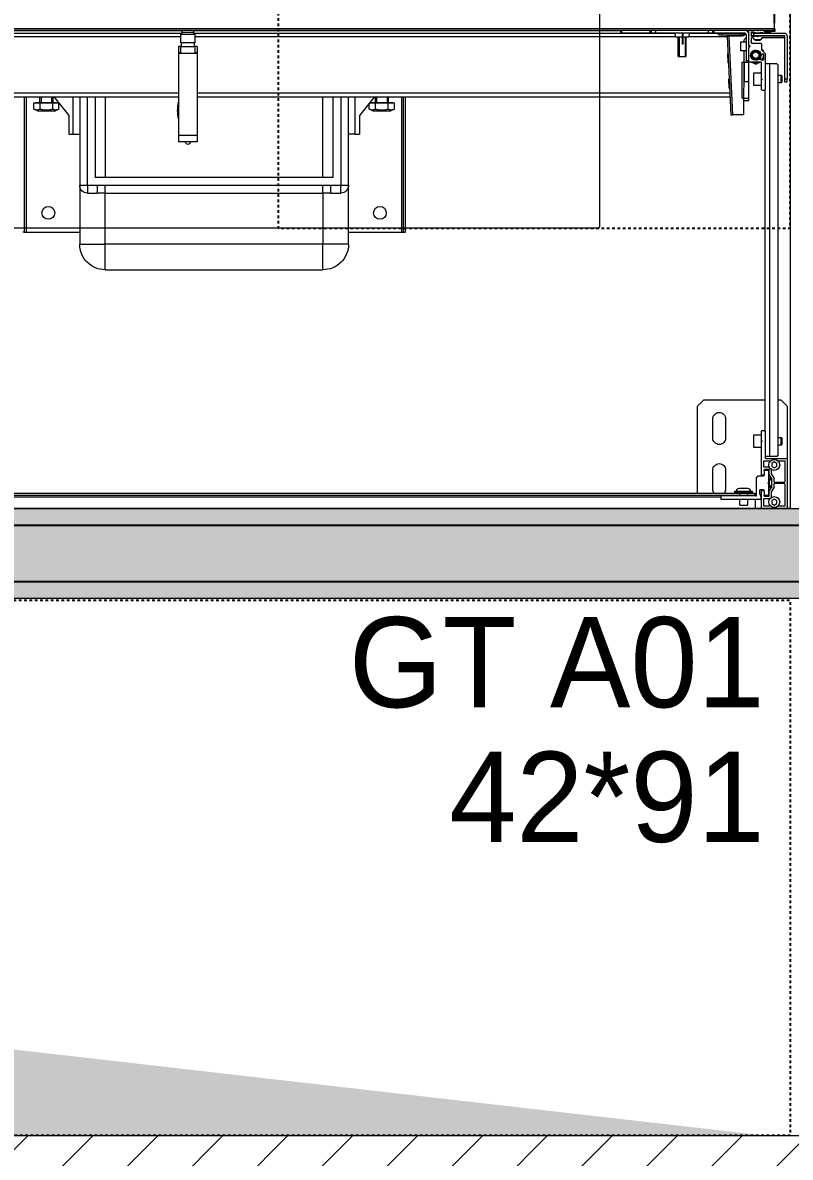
# Model space of a CAD drawing. Header units: centimetres. Extents: x 1724 to 19617, y -6503 to 8072.
# Drawn here: x 3767.7 to 3827.6, y -3304.9 to -3216.2 of the extents above; entities that cross this region are included whole.
import ezdxf

# ---------------------------------------------------------------- set-up
doc = ezdxf.new("R2010")
doc.units = ezdxf.units.CM
for name, pattern in [('ISO-03', [1.5, 0.6, -0.9]), ('Style de ligne -1', [0.41664, 0.20828, -0.20836]), ('VW-01', [0.41656, 0.20828, -0.20828])]:
    doc.linetypes.add(name, pattern=pattern)
for name, color, linetype in [('B aménagement intérieur', 252, 'Continuous'), ('B Général', 252, 'Continuous'), ('C ANNOTATIONS-prestations', 252, 'Continuous'), ('C ANNOTATIONS-textes-numérotation gaine', 252, 'ISO-03'), ('F REMPLISSAGE-vert clair', 252, 'Continuous'), ('F REMPLISSAGE-vert foncé', 252, 'Continuous')]:
    doc.layers.add(name, color=color, linetype=linetype)
for name, color, linetype, lineweight in [('B GÈnÈral', 7, 'Continuous', 5), ('F REMPLISSAGE-vert clair-1', 7, 'Continuous', 5), ('F REMPLISSAGE-vert foncÈ', 7, 'Continuous', 5)]:
    doc.layers.add(name, color=color, linetype=linetype, lineweight=lineweight)
doc.styles.add('Eurostile', font='Eurosti.TTF')

# ---------------------------------------------------------------- blocks, each defined once
blk = doc.blocks.new('200_wc-2')
at = {"layer": 'B Général', "color": 7, "linetype": 'Continuous', "lineweight": 5}
for p, q in [((-25, -20.1), (-25, 0)), ((-24.9, 0.1), (24.9, 0.1)), ((25, -20.1), (25, 0)), ((-19.5, -44.2), (-19.5, -21.9)), ((19.5, -44.2), (19.5, -21.9))]:
    blk.add_line(p, q, dxfattribs=at)
at = {"layer": 'B Général', "color": 7, "linetype": 'Continuous', "lineweight": 5, "flags": 128}
blk.add_lwpolyline([(-25, -20.1), (-24.9, -20.6), (-24.75, -20.9), (-24.55, -21.2), (-24.3, -21.45), (-23.9, -21.7), (-23.4, -21.85), (-23.15, -21.9), (23.25, -21.9), (23.55, -21.85), (23.9, -21.7), (24.2, -21.5), (24.45, -21.3), (24.65, -21.05), (24.8, -20.75), (24.9, -20.5), (24.95, -20.3), (25, -20.1)], dxfattribs=at)
for points in [[(-19.5, -44.199), (-19.5, -44.2, 0.036537), (-19.11, -49.53, 0.035337), (-17.941, -54.747), (-17.94, -54.75, 0.041299), (-16.221, -59.088), (-16.22, -59.09), (-16.217, -59.097, 0.041783), (-13.79, -63.08, 0.053503), (-10.774, -66.396), (-10.77, -66.4, 0.054816), (-7.122, -69.019), (-7.12, -69.02, 0.063755), (-3.68, -70.42), (-3.678, -70.421, 0.064897), (0, -70.9)], [(0, -70.9, 0.064897), (3.678, -70.421), (3.68, -70.42, 0.063726), (7.12, -69.02), (7.122, -69.019, 0.054816), (10.77, -66.4), (10.774, -66.396, 0.053503), (13.79, -63.08, 0.041783), (16.217, -59.097), (16.22, -59.09), (16.221, -59.088, 0.041299), (17.94, -54.75), (17.941, -54.747, 0.035337), (19.11, -49.53, 0.036556), (19.5, -44.2)]]:
    blk.add_lwpolyline(points, format="xyb", dxfattribs=at)
at = {"layer": 'B Général', "color": 7, "linetype": 'Continuous', "lineweight": 5}
for centre, start, end in [((-24.9, 0), 90, 180), ((24.9, 0), 0, 90)]:
    blk.add_arc(centre, 0.1, start, end, dxfattribs=at)
blk = doc.blocks.new('Groupe-44-1')
at = {"layer": 'B Général', "color": 154, "linetype": 'Style de ligne -1', "true_color": 0x0053a6, "flags": 128}
blk.add_lwpolyline([(-35.4, 7.6), (35.6, 7.6), (35.6, -32.4), (-35.4, -32.4)], close=True, dxfattribs=at)
at = {"layer": 'B Général', "xscale": -1, "rotation": 270}
blk.add_blockref('200_wc-2', (35.5, 7.5), dxfattribs=at)
blk = doc.blocks.new('WC-plan-PMR')
at = {"layer": 'B Général', "color": 7}
blk.add_blockref('Groupe-44-1', (0, 0), dxfattribs=at)
blk = doc.blocks.new('Groupe-49-1')
at = {"layer": 'B GÈnÈral', "linetype": 'Continuous', "lineweight": 0, "true_color": 0xc0dcc0}
blk.add_hatch(color=9, dxfattribs=at).paths.add_polyline_path([(4539.665, 4691.138), (4539.665, 4686.738), (4540.965, 4685.438), (4641.965, 4685.438), (4641.965, 4692.438), (4540.965, 4692.438)])
at = {"layer": 'B Général', "color": 98, "linetype": 'Continuous', "lineweight": 13, "true_color": 0x004400}
for p, q in [((4540.965, 4692.438), (4641.965, 4692.438)), ((4540.965, 4685.438), (4641.965, 4685.438))]:
    blk.add_line(p, q, dxfattribs=at)
at = {"layer": 'F REMPLISSAGE-vert clair'}
for p, q in [((4539.665, 4691.138), (4641.965, 4691.138)), ((4539.665, 4686.738), (4641.965, 4686.738))]:
    blk.add_line(p, q, dxfattribs=at)
at = {"layer": 'F REMPLISSAGE-vert clair-1', "color": 9, "linetype": 'Continuous', "true_color": 0xc0dcc0}
blk.add_solid([(4641.965, 4691.138), (4539.665, 4691.138), (4641.965, 4686.738), (4539.665, 4686.738)], dxfattribs=at)
at = {"layer": 'F REMPLISSAGE-vert foncÈ', "color": 54, "linetype": 'Continuous', "true_color": 0x99aa00}
for points in [[(4641.965, 4692.438), (4540.965, 4692.438), (4641.965, 4691.138), (4539.665, 4691.138)], [(4641.965, 4686.738), (4539.665, 4686.738), (4641.965, 4685.438), (4540.965, 4685.438)]]:
    blk.add_solid(points, dxfattribs=at)
at = {"layer": 'F REMPLISSAGE-vert foncé', "color": 98, "linetype": 'Continuous', "lineweight": 13, "true_color": 0x004400}
for p, q in [((4540.965, 4692.438), (4641.965, 4692.438)), ((4540.965, 4685.438), (4641.965, 4685.438))]:
    blk.add_line(p, q, dxfattribs=at)
at = {"layer": 'F REMPLISSAGE-vert foncé'}
for p, q in [((4539.665, 4691.138), (4641.965, 4691.138)), ((4539.665, 4686.738), (4641.965, 4686.738))]:
    blk.add_line(p, q, dxfattribs=at)
at = {"layer": 'B Général', "color": 7, "xscale": -1, "rotation": 90}
blk.add_blockref('WC-plan-PMR', (4599.563, 4749.938), dxfattribs=at)
blk = doc.blocks.new('G 100_80')
at = {"layer": 'B GÈnÈral', "color": 254, "linetype": 'Continuous', "true_color": 0xd6d6d6}
blk.add_solid([(-30.884, 32.2), (2.5, 43), (-39.5, -43), (-39.5, 43)], dxfattribs=at)
at = {"layer": 'B Général', "color": 7, "linetype": 'Continuous', "lineweight": 5, "flags": 128}
blk.add_lwpolyline([(9.5, -45), (9.5, 45), (48.52, 45), (48.52, -45)], close=True, dxfattribs=at)
at = {"layer": 'C ANNOTATIONS-prestations', "lineweight": 5}
for p, q in [((46.87, 43.75), (46.87, -43.75)), ((46.97, -43.75), (46.97, 43.75)), ((9.5, 42.25), (9.5, -42.25)), ((10.55, 41.05), (10.55, -41.05)), ((10.7, 41), (10.7, -41)), ((41.65, 2.775), (41.65, 40.287)), ((41.95, 2.775), (41.95, 40.274)), ((10.4, 39.6), (10.4, -39.6)), ((46.35, 2.6), (46.35, 36.034)), ((46.65, 35.974), (46.65, 2.5)), ((46.85, 31.75), (46.85, 2.433)), ((31.1, 14.8), (31.1, 14.95)), ((31.1, 14.8), (41.65, 14.8)), ((31.1, 14.8), (31.1, 14.65)), ((31.1, 14.65), (31.1, 10.5)), ((31.1, 14.65), (41.65, 14.65)), ((40.56, 13.8), (40.704, 14.082)), ((40.56, 13.8), (40.56, 12.4)), ((40.704, 14.082), (41.2, 14.082)), ((40.704, 13.591), (41.2, 13.591)), ((41.2, 14.082), (41.2, 13.836)), ((41.2, 13.95), (41.22, 13.95)), ((41.2, 13.836), (41.2, 13.591)), ((41.2, 13.591), (41.2, 13.1)), ((41.22, 13.95), (41.22, 12.25)), ((41.22, 13.6), (41.65, 13.6)), ((41.65, 13.508), (41.22, 13.508)), ((41.65, 12.504), (40.205, 11.342)), ((40.704, 12.609), (41.2, 12.609)), ((41.2, 13.1), (41.2, 12.609)), ((41.2, 12.609), (41.2, 12.364)), ((41.65, 12.692), (41.22, 12.692)), ((41.65, 12.6), (41.22, 12.6)), ((40.704, 12.119), (40.56, 12.4)), ((40.704, 12.119), (41.171, 12.119)), ((41.2, 12.364), (41.2, 12.142)), ((41.22, 12.25), (41.2, 12.25)), ((38.75, 11.342), (38.75, 11)), ((40.205, 11.342), (38.75, 11.342)), ((38.75, 11), (41.65, 11)), ((38.75, 11), (38.75, 10.5)), ((34.75, 10.5), (30.15, 10.5)), ((30.15, 10.5), (30.15, 8.5)), ((34.15, 9.9), (34.15, 9.125)), ((34.75, 9.9), (34.15, 9.9)), ((41.65, 10.5), (34.75, 10.5)), ((34.75, 9.9), (34.75, 10.5)), ((34.75, 9.9), (41.65, 9.9)), ((34.75, 9.125), (34.75, 9.9)), ((34.15, 8.5), (34.15, 9.125)), ((34.75, 9.125), (34.15, 9.125)), ((35.35, -9.3), (35.35, 9.3)), ((41.65, 9.3), (35.35, 9.3)), ((28.15, 8.5), (28.15, -8.5)), ((28.15, 8.5), (30.15, 8.5)), ((30.15, -8.5), (30.15, 8.5)), ((30.15, 8.5), (34.15, 8.5)), ((34.15, 8.5), (34.15, -8.5)), ((34.15, 8.5), (34.742, 8.5)), ((34.742, -8.5), (34.742, 8.5)), ((41.65, 8.5), (35.35, 8.5)), ((38.65, 2.775), (38.15, 2.775)), ((38.15, 1.325), (38.15, 2.775)), ((38.65, 1.325), (38.65, 2.775)), ((38.675, 2.775), (38.65, 2.775)), ((38.675, 2.775), (38.675, 1.325)), ((45.075, 2.775), (38.675, 2.775)), ((45.075, 2.775), (45.075, 1.325)), ((45.1, 2.775), (45.075, 2.775)), ((45.6, 2.775), (45.1, 2.775)), ((45.1, 2.6), (45.1, 2.775)), ((45.6, 2.55), (45.6, 2.775)), ((45.075, 2.6), (45.575, 2.6)), ((45.575, 1.5), (45.575, 2.6)), ((45.575, 2.55), (45.875, 2.55)), ((45.875, 1.5), (45.875, 2.6)), ((45.875, 2.6), (46.575, 2.6)), ((46.575, 2.6), (46.575, 1.5)), ((46.575, 2.5), (46.725, 2.5)), ((46.725, 2.5), (46.725, 1.6)), ((38.65, 1.325), (38.15, 1.325)), ((38.675, 1.325), (38.65, 1.325)), ((45.075, 1.325), (38.675, 1.325)), ((41.65, -40.287), (41.65, 1.325)), ((41.95, -40.274), (41.95, 1.325)), ((45.575, 1.5), (45.075, 1.5)), ((45.1, 1.325), (45.075, 1.325)), ((45.1, 1.325), (45.1, 1.5)), ((45.6, 1.325), (45.1, 1.325)), ((45.875, 1.55), (45.575, 1.55)), ((45.6, 1.325), (45.6, 1.55)), ((46.575, 1.5), (45.875, 1.5)), ((46.35, -36.044), (46.35, 1.5)), ((46.725, 1.6), (46.575, 1.6)), ((46.65, 1.6), (46.65, -35.984)), ((46.85, 1.667), (46.85, -31.75)), ((28.15, -8.5), (30.15, -8.5)), ((34.15, -8.5), (30.15, -8.5)), ((30.15, -10.5), (30.15, -8.5)), ((34.15, -9.124), (34.15, -8.5)), ((34.15, -8.5), (34.742, -8.5)), ((35.35, -8.5), (41.65, -8.5)), ((34.15, -9.124), (34.15, -9.9)), ((34.15, -9.124), (34.75, -9.124)), ((34.75, -9.9), (34.75, -9.124)), ((35.35, -9.3), (41.65, -9.3)), ((30.15, -10.5), (34.75, -10.5)), ((31.1, -10.5), (31.1, -14.65)), ((34.15, -9.9), (34.75, -9.9)), ((41.65, -9.9), (34.75, -9.9)), ((34.75, -10.5), (34.75, -9.9)), ((34.75, -10.5), (41.65, -10.5)), ((38.75, -11), (38.75, -10.5)), ((41.65, -11), (38.75, -11)), ((38.75, -11), (38.75, -11.342)), ((40.205, -11.342), (38.75, -11.342)), ((41.65, -12.504), (40.205, -11.342)), ((40.56, -12.4), (40.704, -12.118)), ((40.56, -12.4), (40.56, -13.8)), ((40.704, -12.118), (41.171, -12.118)), ((41.2, -12.142), (41.2, -12.364)), ((41.2, -12.25), (41.22, -12.25)), ((41.2, -12.364), (41.2, -12.609)), ((41.22, -12.25), (41.22, -13.95)), ((40.704, -12.609), (41.2, -12.609)), ((41.2, -12.609), (41.2, -13.1)), ((41.2, -13.1), (41.2, -13.591)), ((41.22, -12.6), (41.65, -12.6)), ((41.65, -12.692), (41.22, -12.692)), ((40.704, -14.081), (40.56, -13.8)), ((40.704, -13.591), (41.2, -13.591)), ((40.704, -14.081), (41.2, -14.081)), ((41.2, -13.591), (41.2, -13.836)), ((41.2, -13.836), (41.2, -14.081)), ((41.22, -13.95), (41.2, -13.95)), ((41.65, -13.508), (41.22, -13.508)), ((41.65, -13.6), (41.22, -13.6)), ((31.1, -14.65), (31.1, -14.8)), ((31.1, -14.65), (41.65, -14.65)), ((31.1, -14.8), (41.65, -14.8)), ((31.1, -14.8), (31.1, -14.95)), ((31.1, -14.95), (41.65, -14.95)), ((46.67, -31.75), (46.67, -31.85)), ((46.87, -31.75), (46.67, -31.75)), ((46.67, -31.85), (46.67, -34.033)), ((46.67, -31.85), (46.87, -31.85)), ((46.87, -34.033), (46.67, -34.033)), ((46.67, -34.033), (46.67, -34.168)), ((46.67, -34.168), (46.67, -34.5)), ((46.67, -34.168), (46.87, -34.168)), ((46.67, -34.5), (46.67, -38.6)), ((46.67, -34.5), (46.87, -34.5)), ((44.82, -36.25), (44.82, -36.85)), ((44.82, -36.25), (46.32, -36.25)), ((46.32, -36.311), (44.82, -36.311)), ((46.32, -36.05), (46.67, -35.98)), ((46.32, -36.55), (46.32, -36.05)), ((46.32, -36.789), (44.82, -36.789)), ((46.32, -36.85), (44.82, -36.85)), ((45.911, -36.55), (45.775, -36.55)), ((45.775, -36.6), (45.775, -36.55)), ((45.911, -36.6), (45.775, -36.6)), ((46.67, -36.55), (45.911, -36.55)), ((45.911, -36.6), (45.911, -36.55)), ((46.67, -36.6), (45.911, -36.6)), ((46.32, -37.05), (46.32, -36.6)), ((46.67, -37.12), (46.32, -37.05)), ((46.35, -40.074), (46.35, -37.056)), ((46.65, -37.116), (46.65, -39.35)), ((10.7, -37.75), (17.5, -37.75)), ((17.5, -37.75), (18, -38.25)), ((11, -38.95), (12.5, -38.95)), ((15, -38.95), (16.5, -38.95)), ((18, -38.25), (18, -43.05)), ((46.67, -38.6), (46.67, -38.932)), ((46.67, -38.6), (46.87, -38.6)), ((46.67, -38.932), (46.67, -39.067)), ((46.87, -38.932), (46.67, -38.932)), ((10.2, -41.3), (10.2, -39.63)), ((10.23, -39.6), (10.47, -39.6)), ((10.5, -39.63), (10.5, -42.29)), ((46.52, -39.45), (46.52, -39.65)), ((46.52, -39.65), (46.52, -41.05)), ((46.62, -39.65), (46.52, -39.65)), ((46.67, -39.35), (46.62, -39.35)), ((46.62, -39.65), (46.62, -39.35)), ((46.62, -39.65), (46.67, -39.65)), ((46.62, -41.05), (46.62, -39.65)), ((46.67, -39.067), (46.67, -41.4)), ((46.67, -39.067), (46.87, -39.067)), ((10.7, -40.67), (10.75, -40.67)), ((10.75, -40.67), (10.75, -42.03)), ((10.75, -40.67), (10.85, -40.67)), ((10.85, -40.67), (10.85, -42.03)), ((12.5, -39.95), (11, -39.95)), ((16.5, -39.95), (15, -39.95)), ((46.413, -40.071), (40.27, -40.35)), ((40.27, -40.5), (46.42, -40.221)), ((40.27, -40.35), (40.27, -40.5)), ((40.27, -41.351), (40.27, -40.5)), ((43.056, -40.173), (42.354, -40.205)), ((42.357, -40.255), (42.354, -40.205)), ((43.056, -40.173), (43.058, -40.223)), ((45.018, -40.084), (44.316, -40.116)), ((44.319, -40.166), (44.316, -40.116)), ((45.018, -40.084), (45.02, -40.134)), ((46.425, -40.07), (46.413, -40.071)), ((46.413, -40.071), (46.42, -40.221)), ((46.42, -40.221), (46.425, -40.22)), ((46.42, -40.221), (46.42, -41.25)), ((9.75, -41.05), (9.75, -41.65)), ((9.75, -41.05), (10.2, -41.05)), ((10.2, -41.65), (9.75, -41.65)), ((10.25, -41.35), (10.2, -41.3)), ((10.2, -41.4), (10.25, -41.35)), ((10.2, -42.67), (10.2, -41.4)), ((10.5, -41.05), (10.65, -41.05)), ((10.65, -41.65), (10.5, -41.65)), ((10.55, -41.65), (10.55, -42.25)), ((10.65, -41.05), (10.75, -40.95)), ((10.65, -41.65), (10.65, -41.05)), ((10.75, -41.75), (10.65, -41.65)), ((11.08, -41.025), (11.08, -41.675)), ((44.47, -41.36), (40.27, -41.351)), ((41.37, -41.353), (41.37, -41.75)), ((41.57, -41.25), (44.37, -41.25)), ((41.57, -41.25), (41.57, -41.75)), ((42.87, -41.4), (42.87, -41.75)), ((44.37, -41.4), (42.87, -41.4)), ((44.37, -41.25), (44.37, -41.4)), ((44.37, -41.4), (44.37, -41.55)), ((44.37, -41.4), (45.27, -41.4)), ((44.37, -41.55), (44.37, -41.75)), ((44.47, -41.55), (44.37, -41.55)), ((44.472, -41.4), (44.47, -41.36)), ((46.52, -41.55), (44.47, -41.55)), ((44.47, -41.75), (44.47, -41.55)), ((45.27, -41.15), (45.97, -41.15)), ((45.27, -41.55), (45.27, -41.15)), ((45.97, -41.15), (45.97, -41.55)), ((45.97, -41.4), (46.067, -41.4)), ((46.42, -41.25), (46.52, -41.25)), ((46.52, -41.05), (46.52, -41.25)), ((46.62, -41.05), (46.52, -41.05)), ((46.67, -41.05), (46.62, -41.05)), ((46.62, -41.35), (46.62, -41.05)), ((46.62, -41.35), (46.67, -41.35)), ((46.765, -41.65), (46.87, -41.65)), ((9.5, -42.78), (9.5, -42.25)), ((10.2, -42.25), (9.5, -42.25)), ((10.55, -42.25), (10.5, -42.25)), ((10.5, -42.35), (11.9, -42.35)), ((10.55, -42.25), (10.7, -42.25)), ((10.7, -41.7), (10.7, -42.25)), ((10.75, -42.03), (10.7, -42.03)), ((10.85, -42.03), (10.75, -42.03)), ((11.9, -42.35), (12.05, -42.5)), ((12.05, -42.5), (12.05, -42.92)), ((14.25, -42.15), (15.25, -42.15)), ((14.25, -42.75), (14.25, -42.15)), ((15.25, -42.15), (15.25, -42.75)), ((41.37, -41.75), (41.57, -41.75)), ((41.57, -41.75), (42.87, -41.75)), ((42.55, -42.15), (43.55, -42.15)), ((42.55, -42.75), (42.55, -42.15)), ((42.87, -41.75), (44.37, -41.75)), ((43.55, -42.15), (43.55, -42.75)), ((44.278, -42.2), (44.22, -42.3)), ((44.22, -42.3), (44.278, -42.4)), ((44.37, -41.75), (44.4, -41.75)), ((44.37, -42.72), (44.37, -41.78)), ((44.4, -41.75), (45.508, -41.75)), ((45.114, -41.95), (44.726, -41.95)), ((45.732, -41.75), (45.508, -41.75)), ((45.529, -41.759), (45.599, -41.829)), ((45.641, -41.829), (45.711, -41.759)), ((45.732, -41.75), (46.84, -41.75)), ((45.87, -41.98), (45.87, -42.66)), ((46.24, -41.95), (45.9, -41.95)), ((46.07, -42.27), (46.09, -42.25)), ((46.07, -42.63), (46.07, -42.27)), ((46.07, -42.293), (46.12, -42.293)), ((46.09, -42.65), (46.09, -42.25)), ((46.09, -42.25), (46.12, -42.25)), ((46.12, -42.654), (46.12, -42.246)), ((46.133, -42.221), (46.257, -42.134)), ((46.27, -42.109), (46.27, -41.98)), ((46.371, -42.429), (46.411, -42.388)), ((46.411, -42.512), (46.371, -42.471)), ((46.4, -41.98), (46.4, -42.252)), ((46.4, -42.25), (46.45, -42.25)), ((46.4, -42.293), (46.45, -42.293)), ((46.42, -42.28), (46.42, -42.367)), ((46.42, -42.533), (46.42, -42.625)), ((46.72, -41.95), (46.43, -41.95)), ((46.45, -41.95), (46.45, -42.15)), ((46.45, -42.15), (46.45, -44.5)), ((46.45, -42.15), (46.65, -42.15)), ((46.65, -42.15), (46.65, -41.95)), ((46.65, -42.15), (46.65, -44.5)), ((46.65, -42.595), (46.65, -42.31)), ((46.661, -42.249), (46.7, -42.21)), ((46.661, -42.287), (46.661, -42.249)), ((46.7, -42.15), (46.7, -42.251)), ((46.72, -42.15), (46.7, -42.15)), ((46.75, -41.98), (46.75, -42.12)), ((46.821, -42.429), (46.87, -42.379)), ((46.87, -42.521), (46.821, -42.471)), ((46.835, -42.486), (46.835, -42.414)), ((46.84, -41.75), (46.87, -41.75)), ((9.5, -44.72), (9.5, -42.78)), ((9.53, -42.75), (10.87, -42.75)), ((9.68, -43.467), (9.68, -42.96)), ((9.71, -42.93), (10.24, -42.93)), ((10.395, -42.7), (10.23, -42.7)), ((10.27, -42.96), (10.27, -43.306)), ((10.695, -42.601), (10.405, -42.698)), ((10.45, -42.98), (10.45, -43.32)), ((10.87, -42.95), (10.48, -42.95)), ((10.48, -43.35), (10.841, -43.35)), ((10.5, -43.27), (10.5, -42.98)), ((11.45, -43.3), (10.53, -43.3)), ((10.92, -42.6), (10.705, -42.6)), ((10.858, -43.355), (11.142, -43.545)), ((10.87, -42.95), (10.92, -42.95)), ((10.9, -42.78), (10.9, -42.92)), ((10.95, -42.92), (10.95, -42.63)), ((11.1, -43.377), (11.1, -43.3)), ((11.1, -43.377), (11.9, -43.377)), ((11.4, -43.55), (11.1, -43.377)), ((11.177, -43.3), (11.177, -43.421)), ((11.45, -43.3), (11.5, -43.25)), ((11.5, -43.25), (11.55, -43.3)), ((12.47, -43.3), (11.55, -43.3)), ((11.9, -43.377), (11.6, -43.55)), ((11.823, -43.3), (11.823, -43.421)), ((11.858, -43.545), (12.15, -43.35)), ((11.9, -43.3), (11.9, -43.377)), ((12.08, -42.95), (12.13, -42.95)), ((12.1, -42.92), (12.1, -42.78)), ((12.13, -42.75), (14.7, -42.75)), ((12.52, -42.95), (12.13, -42.95)), ((12.15, -43.35), (12.52, -43.35)), ((12.5, -42.98), (12.5, -43.27)), ((12.55, -43.32), (12.55, -42.98)), ((12.73, -43.28), (12.73, -42.96)), ((12.76, -42.93), (13.19, -42.93)), ((13.22, -42.96), (13.22, -43.467)), ((13.4, -43.08), (13.4, -44.72)), ((15.5, -43.05), (13.43, -43.05)), ((13.55, -43.4), (13.55, -43.05)), ((13.55, -43.4), (44.25, -43.4)), ((13.55, -43.95), (13.55, -43.4)), ((14.7, -42.75), (14.729, -42.779)), ((14.7, -42.75), (14.8, -42.75)), ((14.771, -42.779), (14.8, -42.75)), ((14.8, -42.75), (15.5, -42.75)), ((15.5, -43.05), (42.27, -43.05)), ((15.6, -42.85), (15.6, -42.95)), ((42.17, -42.95), (42.17, -42.85)), ((42.27, -42.75), (42.958, -42.75)), ((45.028, -43.05), (42.27, -43.05)), ((42.958, -42.75), (43.082, -42.75)), ((42.979, -42.759), (42.999, -42.779)), ((43.041, -42.779), (43.061, -42.759)), ((43.082, -42.75), (44.34, -42.75)), ((44.25, -43.4), (44.25, -43.05)), ((44.25, -43.95), (44.25, -43.4)), ((44.54, -42.87), (44.54, -42.74)), ((44.54, -42.854), (44.566, -42.9)), ((44.57, -42.71), (44.68, -42.71)), ((44.99, -42.9), (44.57, -42.9)), ((44.71, -42.68), (44.71, -42.657)), ((44.92, -42.729), (44.92, -42.76)), ((44.95, -42.79), (44.99, -42.79)), ((45.02, -42.82), (45.02, -42.87)), ((45.321, -42.769), (45.049, -43.041)), ((45.184, -42.906), (45.27, -42.906)), ((45.27, -42.906), (45.328, -42.806)), ((45.77, -42.76), (45.342, -42.76)), ((46.07, -42.607), (46.12, -42.607)), ((46.09, -42.65), (46.07, -42.63)), ((46.12, -42.65), (46.09, -42.65)), ((46.257, -42.766), (46.133, -42.679)), ((46.27, -44.52), (46.27, -42.791)), ((46.4, -42.607), (46.45, -42.607)), ((46.45, -42.65), (46.4, -42.65)), ((46.4, -42.827), (46.4, -42.653)), ((46.42, -42.855), (46.42, -44.45)), ((46.65, -43.42), (46.65, -42.885)), ((46.661, -42.65), (46.661, -42.618)), ((46.7, -42.69), (46.661, -42.65)), ((46.7, -42.654), (46.7, -42.826)), ((46.77, -42.98), (46.77, -43.42)), ((46.77, -43.78), (46.77, -42.98)), ((46.77, -42.98), (46.87, -42.98)), ((46.84, -42.95), (46.8, -42.95)), ((9.68, -44.54), (9.68, -44.033)), ((9.885, -43.55), (9.769, -43.75)), ((9.769, -43.75), (9.885, -43.95)), ((10.115, -43.55), (9.885, -43.55)), ((9.885, -43.95), (10.115, -43.95)), ((10.231, -43.75), (10.115, -43.55)), ((10.115, -43.95), (10.231, -43.75)), ((10.364, -43.53), (10.786, -43.53)), ((10.803, -43.535), (11.088, -43.725)), ((11.105, -43.73), (11.41, -43.73)), ((11.159, -43.55), (11.841, -43.55)), ((11.44, -44.54), (11.44, -43.76)), ((11.56, -43.76), (11.56, -44.54)), ((11.59, -43.73), (11.904, -43.73)), ((11.904, -43.73), (12.197, -43.535)), ((12.214, -43.53), (12.536, -43.53)), ((12.785, -43.55), (12.669, -43.75)), ((12.669, -43.75), (12.785, -43.95)), ((13.015, -43.55), (12.785, -43.55)), ((12.785, -43.95), (13.015, -43.95)), ((13.131, -43.75), (13.015, -43.55)), ((13.015, -43.95), (13.131, -43.75)), ((13.22, -44.033), (13.22, -44.54)), ((13.65, -44.05), (13.55, -43.95)), ((13.65, -44.05), (44.15, -44.05)), ((14.45, -44.3), (14.45, -44.05)), ((14.45, -44.3), (15.05, -44.3)), ((14.5, -44.35), (14.45, -44.3)), ((15.05, -44.3), (15, -44.35)), ((15.05, -44.05), (15.05, -44.3)), ((18, -44.25), (17.5, -44.75)), ((18, -44.05), (18, -44.25)), ((42.75, -44.3), (42.75, -44.05)), ((42.75, -44.3), (43.35, -44.3)), ((42.8, -44.35), (42.75, -44.3)), ((43.35, -44.3), (43.3, -44.35)), ((43.35, -44.05), (43.35, -44.3)), ((44.25, -43.95), (44.15, -44.05)), ((46.74, -43.45), (46.68, -43.45)), ((46.97, -43.78), (46.77, -43.78)), ((46.87, -43.75), (46.97, -43.75)), ((46.97, -43.75), (46.97, -43.78)), ((47.42, -43.75), (46.97, -43.75)), ((9.5, -44.75), (9.5, -44.72)), ((9.53, -44.75), (9.5, -44.75)), ((13.37, -44.75), (9.53, -44.75)), ((11.41, -44.57), (9.71, -44.57)), ((13.19, -44.57), (11.59, -44.57)), ((17.5, -44.75), (13.37, -44.75)), ((15, -44.35), (14.5, -44.35)), ((43.3, -44.35), (42.8, -44.35)), ((43.05, -44.55), (42.85, -44.55)), ((42.85, -44.55), (42.85, -44.75)), ((42.85, -44.75), (43.05, -44.75)), ((46.4, -44.55), (43.05, -44.55)), ((43.05, -44.75), (43.05, -44.55)), ((46.4, -44.75), (43.05, -44.75)), ((46.32, -44.55), (46.3, -44.55))]:
    blk.add_line(p, q, dxfattribs=at)
at = {"layer": 'C ANNOTATIONS-prestations'}
blk.add_line((48.52, -43.75), (47.42, -43.75), dxfattribs=at)
at = {"layer": 'C ANNOTATIONS-prestations', "lineweight": 5, "flags": 128}
for points in [[(40.704, 13.591, -0.132797), (40.637, 13.836, -0.132797), (40.704, 14.082)], [(40.704, 12.119, -0.132797), (40.637, 12.364, -0.132797), (40.704, 12.609)], [(28.15, 8.5, -0.198912), (28.736, 9.914, -0.198912), (30.15, 10.5)], [(34.15, 9.9, -0.198912), (34.326, 10.324, -0.198912), (34.75, 10.5)], [(39.95, 2.775, -0.057544), (40.6, 2.85, -0.057544), (41.25, 2.775)], [(38.15, 1.85, -0.414214), (37.95, 2.05, -0.414214), (38.15, 2.25)], [(46.725, 2.5, -0.16547), (46.816, 2.469, -0.16547), (46.87, 2.388)], [(46.87, 1.712, -0.16547), (46.816, 1.631, -0.16547), (46.725, 1.6)], [(30.15, -10.5, -0.198912), (28.736, -9.914, -0.198912), (28.15, -8.5)], [(34.75, -10.5, -0.198912), (34.326, -10.324, -0.198912), (34.15, -9.9)], [(40.704, -12.609, -0.132797), (40.637, -12.364, -0.132797), (40.704, -12.118)], [(40.704, -14.081, -0.132797), (40.637, -13.836, -0.132797), (40.704, -13.591)], [(10.7, -39.05, -0.080612), (10.842, -38.976, -0.080612), (11, -38.95)], [(12.5, -38.95, -0.414214), (13, -39.45, -0.414214), (12.5, -39.95)], [(15, -39.95, -0.414214), (14.5, -39.45, -0.414214), (15, -38.95)], [(16.5, -38.95, -0.414214), (17, -39.45, -0.414214), (16.5, -39.95)], [(10.2, -39.63, -0.198912), (10.209, -39.609, -0.198912), (10.23, -39.6)], [(10.47, -39.6, -0.198912), (10.491, -39.609, -0.198912), (10.5, -39.63)], [(11, -39.95, -0.080612), (10.842, -39.924, -0.080612), (10.7, -39.85)], [(46.52, -39.45, -0.198912), (46.549, -39.379, -0.198912), (46.62, -39.35)], [(46.52, -39.97, -0.193016), (46.492, -40.039, -0.193016), (46.425, -40.07)], [(10.85, -40.827, -0.218554), (11.01, -40.873, -0.218554), (11.08, -41.025)], [(10.85, -40.826, -0.003145), (10.853, -40.826, -0.003145), (10.855, -40.826)], [(46.067, -41.4, -0.109774), (46.151, -41.419, -0.109774), (46.22, -41.472)], [(46.302, -41.55, -0.028434), (46.259, -41.513, -0.028434), (46.22, -41.472)], [(46.663, -41.445, -0.227222), (46.495, -41.406, -0.227222), (46.42, -41.25)], [(46.62, -41.35, -0.198912), (46.549, -41.321, -0.198912), (46.52, -41.25)], [(46.87, -41.4, -0.198912), (46.767, -41.647, -0.198912), (46.52, -41.75)], [(46.67, -41.4, -0.198912), (46.626, -41.506, -0.198912), (46.52, -41.55)], [(10.5, -42.35, -0.414214), (10.47, -42.32, -0.414214), (10.5, -42.29)], [(11.08, -41.675, -0.218554), (11.01, -41.827, -0.218554), (10.85, -41.873)], [(10.855, -41.873, -0.003145), (10.853, -41.874, -0.003145), (10.85, -41.874)], [(44.37, -42.646, -0.14145), (44.27, -42.3, -0.14145), (44.37, -41.954)], [(44.37, -42.54, -0.103148), (44.32, -42.3, -0.103148), (44.37, -42.06)], [(44.37, -41.78, -0.198912), (44.379, -41.759, -0.198912), (44.4, -41.75)], [(44.697, -42.632, -0.366532), (44.556, -42.134, -0.366532), (45.023, -41.913, -0.366532), (45.318, -42.338, -0.366532), (44.948, -42.699)], [(45.508, -41.75, -0.098491), (45.519, -41.752, -0.098491), (45.529, -41.759)], [(45.641, -41.829, -0.198912), (45.62, -41.837, -0.198912), (45.599, -41.829)], [(45.711, -41.759, -0.098491), (45.721, -41.752, -0.098491), (45.732, -41.75)], [(45.87, -41.98, -0.198912), (45.879, -41.959, -0.198912), (45.9, -41.95)], [(46.12, -42.246, -0.120588), (46.123, -42.232, -0.120588), (46.133, -42.221)], [(46.24, -41.95, -0.198912), (46.261, -41.959, -0.198912), (46.27, -41.98)], [(46.27, -42.109, -0.120588), (46.267, -42.123, -0.120588), (46.257, -42.134)], [(46.371, -42.471, -0.198912), (46.362, -42.45, -0.198912), (46.371, -42.429)], [(46.4, -41.98, -0.198912), (46.409, -41.959, -0.198912), (46.43, -41.95)], [(46.42, -42.28, -0.155096), (46.406, -42.269, -0.155096), (46.4, -42.252)], [(46.42, -42.367, -0.098491), (46.418, -42.378, -0.098491), (46.411, -42.388)], [(46.411, -42.512, -0.098491), (46.418, -42.522, -0.098491), (46.42, -42.533)], [(46.661, -42.249, -0.013224), (46.655, -42.25, -0.013224), (46.65, -42.25)], [(46.65, -42.31, -0.17724), (46.657, -42.291, -0.17724), (46.675, -42.28)], [(46.7, -42.251, -0.17724), (46.693, -42.27, -0.17724), (46.675, -42.28)], [(46.72, -41.95, -0.198912), (46.741, -41.959, -0.198912), (46.75, -41.98)], [(46.75, -42.12, -0.198912), (46.741, -42.141, -0.198912), (46.72, -42.15)], [(46.821, -42.471, -0.198912), (46.812, -42.45, -0.198912), (46.821, -42.429)], [(46.84, -41.75, -0.198912), (46.861, -41.759, -0.198912), (46.87, -41.78)], [(9.5, -42.78, -0.198912), (9.509, -42.759, -0.198912), (9.53, -42.75)], [(9.68, -42.96, -0.198912), (9.689, -42.939, -0.198912), (9.71, -42.93)], [(10.23, -42.7, -0.198912), (10.209, -42.691, -0.198912), (10.2, -42.67)], [(10.27, -43.306, -0.123554), (10.258, -43.354, -0.123554), (10.225, -43.39)], [(10.24, -42.93, -0.198912), (10.261, -42.939, -0.198912), (10.27, -42.96)], [(10.405, -42.698, -0.040241), (10.4, -42.7, -0.040241), (10.395, -42.7)], [(10.45, -42.98, -0.198912), (10.459, -42.959, -0.198912), (10.48, -42.95)], [(10.48, -43.35, -0.198912), (10.459, -43.341, -0.198912), (10.45, -43.32)], [(10.5, -42.98, -0.198912), (10.509, -42.959, -0.198912), (10.53, -42.95)], [(10.53, -43.3, -0.198912), (10.509, -43.291, -0.198912), (10.5, -43.27)], [(10.695, -42.601, -0.040241), (10.7, -42.6, -0.040241), (10.705, -42.6)], [(10.841, -43.35, -0.073633), (10.85, -43.351, -0.073633), (10.858, -43.355)], [(10.87, -42.75, -0.198912), (10.891, -42.759, -0.198912), (10.9, -42.78)], [(10.9, -42.92, -0.198912), (10.891, -42.941, -0.198912), (10.87, -42.95)], [(10.92, -42.6, -0.198912), (10.941, -42.609, -0.198912), (10.95, -42.63)], [(10.95, -42.92, -0.198912), (10.941, -42.941, -0.198912), (10.92, -42.95)], [(12.08, -42.95, -0.198912), (12.059, -42.941, -0.198912), (12.05, -42.92)], [(12.1, -42.78, -0.198912), (12.109, -42.759, -0.198912), (12.13, -42.75)], [(12.13, -42.95, -0.198912), (12.109, -42.941, -0.198912), (12.1, -42.92)], [(12.47, -42.95, -0.198912), (12.491, -42.959, -0.198912), (12.5, -42.98)], [(12.5, -43.27, -0.198912), (12.491, -43.291, -0.198912), (12.47, -43.3)], [(12.52, -42.95, -0.198912), (12.541, -42.959, -0.198912), (12.55, -42.98)], [(12.55, -43.32, -0.198912), (12.541, -43.341, -0.198912), (12.52, -43.35)], [(12.73, -42.96, -0.198912), (12.739, -42.939, -0.198912), (12.76, -42.93)], [(12.758, -43.349, -0.095961), (12.737, -43.317, -0.095961), (12.73, -43.28)], [(13.19, -42.93, -0.198912), (13.211, -42.939, -0.198912), (13.22, -42.96)], [(13.4, -43.08, -0.198912), (13.409, -43.059, -0.198912), (13.43, -43.05)], [(14.771, -42.779, -0.198912), (14.75, -42.787, -0.198912), (14.729, -42.779)], [(15.5, -42.75, -0.198912), (15.571, -42.779, -0.198912), (15.6, -42.85)], [(15.6, -42.95, -0.198912), (15.571, -43.021, -0.198912), (15.5, -43.05)], [(42.17, -42.85, -0.198912), (42.199, -42.779, -0.198912), (42.27, -42.75)], [(42.27, -43.05, -0.198912), (42.199, -43.021, -0.198912), (42.17, -42.95)], [(42.958, -42.75, -0.098491), (42.969, -42.752, -0.098491), (42.979, -42.759)], [(43.041, -42.779, -0.198912), (43.02, -42.787, -0.198912), (42.999, -42.779)], [(43.061, -42.759, -0.098491), (43.071, -42.752, -0.098491), (43.082, -42.75)], [(44.37, -42.72, -0.198912), (44.361, -42.741, -0.198912), (44.34, -42.75)], [(44.54, -42.74, -0.198912), (44.549, -42.719, -0.198912), (44.57, -42.71)], [(44.92, -42.9, -0.085942), (44.718, -42.865, -0.085942), (44.54, -42.764)], [(44.67, -42.9, -0.02871), (44.603, -42.867, -0.02871), (44.54, -42.827)], [(44.57, -42.9, -0.198912), (44.549, -42.891, -0.198912), (44.54, -42.87)], [(44.71, -42.68, -0.198912), (44.701, -42.701, -0.198912), (44.68, -42.71)], [(44.697, -42.632, -0.122946), (44.706, -42.643, -0.122946), (44.71, -42.657)], [(44.92, -42.7, -0.074153), (44.803, -42.683, -0.074153), (44.697, -42.632)], [(44.92, -42.729, -0.189855), (44.928, -42.708, -0.189855), (44.948, -42.699)], [(44.948, -42.699, -0.008728), (44.934, -42.7, -0.008728), (44.92, -42.7)], [(44.95, -42.79, -0.198912), (44.929, -42.781, -0.198912), (44.92, -42.76)], [(45.009, -42.893, -0.018566), (44.965, -42.898, -0.018566), (44.92, -42.9)], [(44.99, -42.79, -0.198912), (45.011, -42.799, -0.198912), (45.02, -42.82)], [(45.02, -42.87, -0.198912), (45.011, -42.891, -0.198912), (44.99, -42.9)], [(45.049, -43.041, -0.098491), (45.039, -43.048, -0.098491), (45.028, -43.05)], [(45.379, -42.76, -0.041018), (45.298, -42.829, -0.041018), (45.207, -42.883)], [(45.321, -42.769, -0.098491), (45.331, -42.762, -0.098491), (45.342, -42.76)], [(45.87, -42.66, -0.198912), (45.841, -42.731, -0.198912), (45.77, -42.76)], [(46.133, -42.679, -0.120588), (46.123, -42.668, -0.120588), (46.12, -42.654)], [(46.257, -42.766, -0.120588), (46.267, -42.777, -0.120588), (46.27, -42.791)], [(46.4, -42.653, -0.155096), (46.406, -42.636, -0.155096), (46.42, -42.625)], [(46.42, -42.855, -0.155096), (46.406, -42.844, -0.155096), (46.4, -42.827)], [(46.675, -42.625, -0.17724), (46.657, -42.614, -0.17724), (46.65, -42.595)], [(46.65, -42.65, -0.013224), (46.655, -42.65, -0.013224), (46.661, -42.65)], [(46.65, -42.885, -0.17724), (46.657, -42.866, -0.17724), (46.675, -42.855)], [(46.68, -43.45, -0.198912), (46.659, -43.441, -0.198912), (46.65, -43.42)], [(46.675, -42.625, -0.17724), (46.693, -42.635, -0.17724), (46.7, -42.654)], [(46.7, -42.826, -0.17724), (46.693, -42.845, -0.17724), (46.675, -42.855)], [(46.77, -43.42, -0.198912), (46.761, -43.441, -0.198912), (46.74, -43.45)], [(46.77, -42.98, -0.198912), (46.779, -42.959, -0.198912), (46.8, -42.95)], [(46.87, -42.92, -0.198912), (46.861, -42.941, -0.198912), (46.84, -42.95)], [(9.68, -43.47, -0.01196), (9.68, -43.469, -0.01196), (9.68, -43.467)], [(9.68, -44.033, -0.01196), (9.68, -44.031, -0.01196), (9.68, -44.03)], [(10.786, -43.53, -0.073633), (10.795, -43.531, -0.073633), (10.803, -43.535)], [(11.105, -43.73, -0.073633), (11.096, -43.729, -0.073633), (11.088, -43.725)], [(11.159, -43.55, -0.073633), (11.15, -43.549, -0.073633), (11.142, -43.545)], [(11.41, -43.73, -0.198912), (11.431, -43.739, -0.198912), (11.44, -43.76)], [(11.56, -43.76, -0.198912), (11.569, -43.739, -0.198912), (11.59, -43.73)], [(11.858, -43.545, -0.073633), (11.85, -43.549, -0.073633), (11.841, -43.55)], [(12.197, -43.535, -0.073633), (12.205, -43.531, -0.073633), (12.214, -43.53)], [(13.22, -43.467, -0.01196), (13.22, -43.469, -0.01196), (13.22, -43.47)], [(13.22, -44.03, -0.01196), (13.22, -44.031, -0.01196), (13.22, -44.033)], [(9.53, -44.75, -0.198912), (9.509, -44.741, -0.198912), (9.5, -44.72)], [(9.71, -44.57, -0.198912), (9.689, -44.561, -0.198912), (9.68, -44.54)], [(11.44, -44.54, -0.198912), (11.431, -44.561, -0.198912), (11.41, -44.57)], [(11.59, -44.57, -0.198912), (11.569, -44.561, -0.198912), (11.56, -44.54)], [(13.22, -44.54, -0.198912), (13.211, -44.561, -0.198912), (13.19, -44.57)], [(13.4, -44.72, -0.198912), (13.391, -44.741, -0.198912), (13.37, -44.75)], [(46.3, -44.55, -0.198912), (46.279, -44.541, -0.198912), (46.27, -44.52)], [(46.42, -44.45, -0.198912), (46.391, -44.521, -0.198912), (46.32, -44.55)], [(46.65, -44.5, -0.198912), (46.577, -44.677, -0.198912), (46.4, -44.75)], [(46.45, -44.5, -0.198912), (46.435, -44.535, -0.198912), (46.4, -44.55)]]:
    blk.add_lwpolyline(points, format="xyb", dxfattribs=at)
blk.add_lwpolyline([(34.75, -9.124), (34.742, -8.506), (34.742, -8.5)], dxfattribs=at)
at = {"layer": 'C ANNOTATIONS-prestations', "lineweight": 5}
for centre, radius in [((32.6, 12.95), 0.5), ((32.6, -12.95), 0.5), ((44.92, -42.3), 0.35), ((44.92, -42.3), 0.3), ((44.92, -42.3), 0.25), ((10, -43.75), 0.425), ((12.9, -43.75), 0.425)]:
    blk.add_circle(centre, radius, dxfattribs=at)
for points, knots in [([(40.704, 13.591), (40.575, 13.098), (40.702, 12.615), (40.703, 12.612), (40.704, 12.609)], [0, 0, 0, 1, 1, 2, 2, 2]), ([(34.742, 8.5), (34.746, 8.812), (34.75, 9.118), (34.75, 9.121), (34.75, 9.125)], [0, 0, 0, 1, 1, 2, 2, 2]), ([(40.704, -12.609), (40.575, -13.102), (40.702, -13.585), (40.703, -13.588), (40.704, -13.591)], [0, 0, 0, 1, 1, 2, 2, 2]), ([(46.425, -40.22), (46.423, -40.181), (46.422, -40.129), (46.422, -40.102), (46.422, -40.083), (46.423, -40.074), (46.424, -40.072), (46.424, -40.07), (46.424, -40.07), (46.424, -40.07), (46.425, -40.07)], [0, 0, 0, 1, 2, 3, 4, 5, 6, 7, 7, 8, 8, 8]), ([(46.52, -39.97), (46.52, -40.004), (46.513, -40.068), (46.501, -40.117), (46.491, -40.146), (46.48, -40.171), (46.467, -40.191), (46.457, -40.203), (46.447, -40.212), (46.433, -40.219), (46.426, -40.22), (46.425, -40.22), (46.425, -40.22)], [0, 0, 0, 1, 2, 3, 4, 5, 6, 7, 8, 9, 9, 10, 10, 10])]:
    blk.add_open_spline(points, degree=2, knots=knots, dxfattribs=at)
blk = doc.blocks.new('Groupe-72-1')
at = {"layer": 'C ANNOTATIONS-textes-numérotation gaine', "color": 7, "linetype": 'VW-01', "flags": 128}
blk.add_lwpolyline([(4543.965, 4643.438), (4543.965, 4685.261), (4631.965, 4685.261), (4631.965, 4643.438)], close=True, dxfattribs=at)
at = {"layer": 'C ANNOTATIONS-textes-numérotation gaine', "color": 7, "insert": (4629.965, 4683.949), "char_height": 7.0487, "width": 86, "attachment_point": 3, "line_spacing_factor": 0.895453, "style": 'Eurostile'}
blk.add_mtext('GT A01\\P42*91', dxfattribs=at)

msp = doc.modelspace()

# ---------------------------------------------------------------- hatches: boundary and pattern name
at = {"layer": 'B GÈnÈral', "linetype": 'Continuous', "lineweight": 5}
h = msp.add_hatch(dxfattribs=at)
h.set_pattern_fill('50_BETON', style=0, pattern_type=2)
h.set_pattern_definition([(45, (-804.3564, -7946.63), (2.4253472, -2.6458333), [])])
h.paths.add_polyline_path([(3837.608, -3321.192), (3837.608, -3303.192), (3483.643, -3303.192), (3483.643, -3321.192)])

# ---------------------------------------------------------------- linework, layer by layer
at = {"layer": 'B Général', "color": 7, "linetype": 'Continuous', "lineweight": 18}
msp.add_line((3483.643, -3303.192), (3837.608, -3303.192), dxfattribs=at)
at = {"layer": 'B Général', "color": 7, "linetype": 'Continuous', "lineweight": 5}
msp.add_line((3483.643, -3303.192), (3837.608, -3303.192), dxfattribs=at)

# ---------------------------------------------------------------- block references
at = {"layer": 'B aménagement intérieur', "color": 7}
msp.add_blockref('Groupe-49-1', (-804.356, -7946.63), dxfattribs=at)
at = {"layer": 'B aménagement intérieur', "color": 7, "rotation": 90}
msp.add_blockref('G 100_80', (3782.608, -3263.692), dxfattribs=at)
at = {"layer": 'C ANNOTATIONS-textes-numérotation gaine', "color": 7}
msp.add_blockref('Groupe-72-1', (-804.356, -7946.63), dxfattribs=at)

doc.saveas('drawing.dxf')
